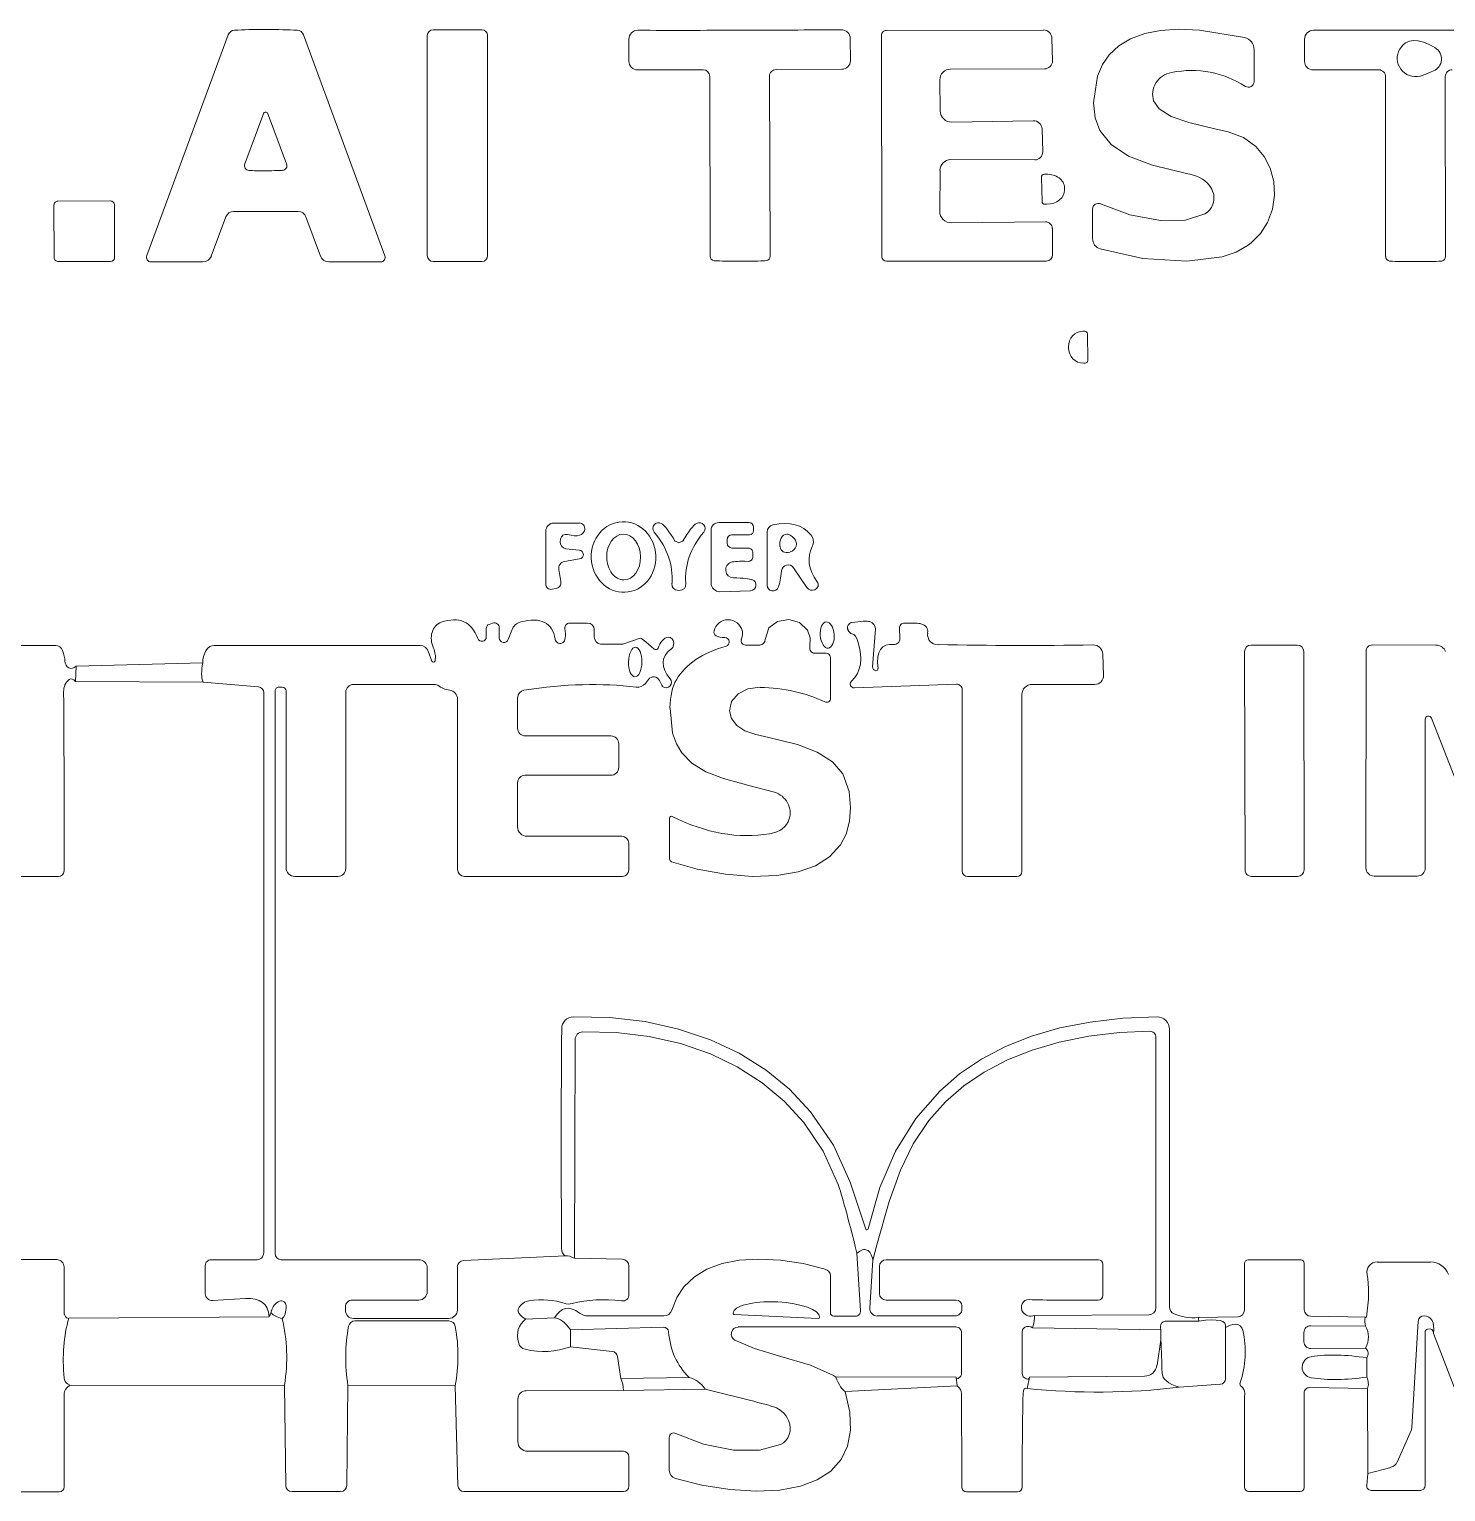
# Model space of a CAD drawing. Extents: x 0 to 650, y 0 to 488.
# Drawn here: x 269.5 to 410, y 85 to 230 of the extents above; entities that cross this region are included whole.
import ezdxf

# ---------------------------------------------------------------- set-up
doc = ezdxf.new("R2010")
doc.units = 0
doc.linetypes.add('Solid', pattern=[0])
doc.layers.add('Layer 1', color=7, linetype='Solid', lineweight=0)

msp = doc.modelspace()

# ---------------------------------------------------------------- linework, layer by layer
at = {"layer": 'Layer 1', "color": 9, "linetype": 'Solid', "lineweight": 0}
for p, q in [((289.27, 229.47), (281.19, 207.58)), ((304.81, 207.57), (296.75, 229.46)), ((309.01, 229.4), (309.01, 207.58)), ((314.41, 229.98), (309.59, 229.98)), ((314.99, 207.58), (314.99, 229.4)), ((354.06, 229.43), (354.09, 207.47)), ((370.11, 229.95), (354.54, 229.91)), ((380.15, 229.61), (378.74, 229.09)), ((381.7, 229.91), (380.15, 229.61)), ((383.52, 230.03), (381.7, 229.91)), ((385.58, 229.95), (383.52, 230.03)), ((390.04, 229.2), (385.58, 229.95)), ((329, 229.03), (329.01, 226.85)), ((350.96, 226.91), (350.95, 229.09)), ((371.01, 226.9), (370.95, 229.12)), ((377.59, 228.4), (376.61, 227.49)), ((378.74, 229.09), (377.59, 228.4)), ((390.99, 224.83), (390.99, 228)), ((396, 229.04), (396, 226.85)), ((375.96, 226.53), (375.48, 225.39)), ((376.61, 227.49), (375.96, 226.53)), ((329.86, 226), (336.35, 226.01)), ((337.03, 225.33), (337.07, 207.52)), ((343, 207.53), (342.94, 225.35)), ((343.62, 226.03), (350.11, 226.06)), ((359.88, 221.92), (359.85, 225)), ((360.89, 226.07), (370.21, 226.09)), ((375.48, 225.39), (375.08, 222.73)), ((396.85, 226), (403.35, 226)), ((404.03, 225.32), (404.04, 207.48)), ((409.99, 207.48), (409.95, 225.33)), ((375.08, 222.73), (375.24, 221.23)), ((381.58, 222.13), (381.03, 222.92)), ((382.78, 221.39), (381.58, 222.13)), ((292.81, 221.75), (290.92, 216.69)), ((295.06, 216.69), (293.15, 221.75)), ((369.1, 220.95), (361.01, 220.82)), ((375.24, 221.23), (375.71, 219.98)), ((384.53, 220.78), (382.78, 221.39)), ((387.12, 220.16), (384.53, 220.78)), ((370.04, 217.88), (369.97, 220.14)), ((375.71, 219.98), (376.82, 218.59)), ((388.41, 219.86), (387.12, 220.16)), ((389.95, 219.28), (388.41, 219.86)), ((391.17, 218.39), (389.95, 219.28)), ((376.82, 218.59), (378.53, 217.45)), ((392, 217.4), (391.17, 218.39)), ((360.92, 217.1), (369.25, 217.08)), ((378.53, 217.45), (380.92, 216.55)), ((380.92, 216.55), (384.41, 215.7)), ((392.58, 216.26), (392, 217.4)), ((392.94, 214.94), (392.58, 216.26)), ((359.82, 211.99), (359.86, 216.03)), ((384.41, 215.7), (384.64, 215.65)), ((393.01, 213.56), (392.94, 214.94)), ((392.81, 212.19), (393.01, 213.56)), ((271.99, 212.58), (272.01, 207.38)), ((277.58, 213.01), (272.38, 212.99)), ((278.01, 207.42), (277.99, 212.62)), ((374.98, 212.2), (374.98, 209.27)), ((378.67, 211.63), (375.78, 212.7)), ((392.33, 210.88), (392.81, 212.19)), ((287.59, 207.54), (289.03, 211.42)), ((296.98, 211.42), (298.41, 207.53)), ((370.31, 210.92), (360.99, 210.83)), ((381.71, 211.05), (378.67, 211.63)), ((384.18, 211.09), (381.71, 211.05)), ((386.11, 211.72), (384.18, 211.09)), ((391.64, 209.78), (392.33, 210.88)), ((371.02, 207.67), (370.99, 210.27)), ((390.71, 208.84), (391.64, 209.78)), ((375.73, 208.24), (379.97, 207.3)), ((384.33, 207.02), (387.82, 207.46)), ((387.82, 207.46), (389.21, 207.93)), ((389.21, 207.93), (390.4, 208.6)), ((390.4, 208.6), (390.71, 208.84)), ((272.42, 206.99), (277.62, 207.01)), ((281.62, 206.96), (286.76, 206.95)), ((299.24, 206.95), (304.38, 206.95)), ((309.59, 207), (314.41, 207)), ((354.54, 207.02), (370.39, 207.04)), ((379.97, 207.3), (384.33, 207.02)), ((320.76, 180.26), (320.76, 175.02)), ((324.07, 181.06), (321.56, 181.06)), ((337.15, 180.36), (337.15, 175.1)), ((340.9, 181.11), (337.91, 181.11)), ((339.22, 179.9), (340.97, 179.9)), ((341.37, 180.3), (341.37, 180.65)), ((342.7, 180.15), (342.7, 174.92)), ((322.2, 179.2), (322.23, 179.46)), ((324.08, 178.38), (322.76, 178.51)), ((333.96, 179.1), (333.61, 179.25)), ((334.32, 179.25), (333.96, 179.1)), ((338.74, 179.07), (338.74, 179.42)), ((340.82, 178.58), (339.22, 178.58)), ((322.62, 177.25), (324.11, 177.5)), ((341.3, 177.73), (341.3, 178.1)), ((322.25, 175.25), (322.05, 176.45)), ((345.33, 176.62), (346.64, 174.66)), ((321.38, 174.49), (321.75, 174.56)), ((338.03, 174.25), (341.07, 174.35)), ((347.43, 174.45), (347.48, 174.48)), ((343.75, 171.31), (342.89, 170.65)), ((344.85, 171.48), (343.75, 171.31)), ((345.92, 171.19), (344.85, 171.48)), ((346.72, 170.43), (345.92, 171.19)), ((314.86, 170.61), (314.86, 169.76)), ((315.49, 171.14), (315.14, 171.01)), ((316.15, 169.67), (316.15, 170.67)), ((317.39, 170.44), (317.04, 169.51)), ((324.91, 171.14), (323.12, 171.14)), ((325.56, 169.77), (325.56, 170.5)), ((342.89, 170.65), (342.53, 169.51)), ((346.98, 169.69), (346.72, 170.43)), ((353.17, 166.79), (353.44, 170.52)), ((355.84, 170.64), (355.88, 169.6)), ((272.16, 168.92), (268.08, 168.92)), ((308.3, 168.91), (287.88, 168.91)), ((309.46, 167.37), (309.09, 168.36)), ((328.39, 169.04), (326.2, 169.05)), ((330.12, 169.65), (328.39, 169.04)), ((341.97, 168.96), (340.57, 168.96)), ((346.94, 168.77), (346.98, 169.69)), ((390.06, 168.3), (390.1, 146.66)), ((395.27, 168.96), (390.71, 168.96)), ((395.96, 146.68), (395.92, 168.32)), ((402.1, 168.37), (402.09, 146.86)), ((409.03, 168.96), (402.71, 168.97)), ((348.47, 168.16), (347.43, 168.16)), ((349, 163.68), (349, 167.64)), ((376.06, 165.96), (375.99, 168.05)), ((330.64, 165.16), (330.94, 165.54)), ((292.28, 164.81), (286.77, 165.29)), ((292.79, 108.67), (292.79, 164.25)), ((293.92, 108.61), (293.92, 164.42)), ((294.29, 164.79), (294.63, 164.79)), ((295, 164.42), (295, 146.89)), ((300.93, 146.81), (300.93, 164.3)), ((301.68, 165.05), (309.81, 165.05)), ((339.19, 163.35), (339.84, 164.13)), ((339.84, 164.13), (340.78, 164.61)), ((340.78, 164.61), (342.01, 164.77)), ((351.36, 164.71), (361.49, 165.07)), ((362.05, 164.53), (362.05, 146.54)), ((367.97, 146.49), (367.97, 164.04)), ((368.98, 165.06), (375.2, 165.06)), ((312.01, 163.59), (312.01, 146.72)), ((317.97, 160.7), (317.97, 163.75)), ((333.08, 162.71), (333.33, 160.23)), ((338.99, 162.43), (339.19, 163.35)), ((339.18, 161.68), (338.99, 162.43)), ((339.71, 160.99), (339.18, 161.68)), ((407.96, 146.83), (407.97, 161.6)), ((408.6, 161.72), (412.81, 150.9)), ((327.2, 159.95), (318.72, 159.95)), ((333.33, 160.23), (333.71, 159.16)), ((340.49, 160.46), (339.71, 160.99)), ((341.59, 160.08), (340.49, 160.46)), ((342.87, 159.79), (341.59, 160.08)), ((345.72, 159.09), (342.87, 159.79)), ((328, 156.84), (328, 159.16)), ((333.71, 159.16), (334.24, 158.27)), ((334.24, 158.27), (335.23, 157.24)), ((347.68, 158.35), (345.72, 159.09)), ((349.2, 157.37), (347.68, 158.35)), ((335.23, 157.24), (336.64, 156.38)), ((350.21, 156.19), (349.2, 157.37)), ((317.96, 150.94), (317.96, 155.31)), ((318.69, 156.04), (327.2, 156.04)), ((336.64, 156.38), (338.37, 155.71)), ((338.37, 155.71), (340.89, 155.04)), ((350.84, 154.42), (350.21, 156.19)), ((340.89, 155.04), (343.44, 154.36)), ((350.98, 152.86), (350.84, 154.42)), ((350.89, 151.48), (350.98, 152.86)), ((333.04, 151.81), (333.04, 147.75)), ((350.55, 150.21), (350.89, 151.48)), ((328.31, 149.99), (318.91, 149.99)), ((349.99, 149.13), (350.55, 150.21)), ((328.99, 146.63), (328.99, 149.3)), ((347.51, 147.07), (348.9, 147.95)), ((348.9, 147.95), (349.99, 149.13)), ((333.23, 147.47), (335.77, 146.73)), ((335.77, 146.73), (338.59, 146.23)), ((345.8, 146.46), (347.51, 147.07)), ((272.43, 146.01), (267.56, 146.01)), ((295.89, 146.01), (300.13, 146.01)), ((312.71, 146.02), (328.38, 146.02)), ((338.59, 146.23), (341.24, 146.02)), ((341.24, 146.02), (343.68, 146.1)), ((343.68, 146.1), (345.8, 146.46)), ((362.58, 146.01), (367.48, 146.01)), ((390.75, 146.02), (395.31, 146.02)), ((402.9, 146.05), (407.18, 146.04)), ((272.26, 108.02), (267.75, 108.02)), ((287, 104.62), (287, 107.43)), ((287.58, 108), (292.13, 108)), ((308.18, 108), (294.53, 108)), ((322.7, 108.37), (312.6, 107.92)), ((323.6, 108.14), (328.34, 108.04)), ((329.01, 107.36), (329.01, 104.55)), ((338.26, 107.62), (336.74, 107.06)), ((339.92, 107.95), (338.26, 107.62)), ((341.87, 108.07), (339.92, 107.95)), ((344.05, 107.95), (341.87, 108.07)), ((346.29, 107.61), (344.05, 107.95)), ((348.47, 107.08), (346.29, 107.61)), ((351.62, 108.65), (351.98, 102.96)), ((352.88, 103.23), (353.18, 107.96)), ((353.84, 107.33), (353.84, 104.66)), ((375.57, 108), (354.51, 108)), ((376, 104.46), (376, 107.57)), ((390.04, 107.62), (390.04, 103.01)), ((395.65, 107.98), (390.4, 107.98)), ((395.97, 103.06), (395.97, 107.66)), ((273, 102.67), (273, 107.28)), ((309, 104.84), (309, 107.18)), ((311.99, 107.28), (311.99, 103.01)), ((335.5, 106.32), (334.46, 105.32)), ((336.74, 107.06), (335.5, 106.32)), ((348.98, 102.72), (348.98, 106.4)), ((334.46, 105.32), (333.76, 104.27)), ((290.98, 104.17), (287.7, 103.96)), ((300.89, 102.98), (300.89, 103.34)), ((301.55, 104), (308.16, 104)), ((333.76, 104.27), (333.25, 103)), ((343.76, 103.81), (343.6, 103.81)), ((354.51, 103.99), (361.47, 103.99)), ((362.02, 103.45), (362.02, 103.1)), ((311.16, 102.18), (301.68, 102.18)), ((332.47, 102.42), (324.92, 102.42)), ((339.35, 102.71), (339.35, 102.68)), ((339.45, 102.57), (347.78, 102.17)), ((347.9, 102.28), (347.9, 102.31)), ((351.45, 102.4), (349.31, 102.4)), ((361.34, 102.42), (353.64, 102.42)), ((389.38, 102.34), (385.47, 102.26)), ((402.13, 102.29), (396.63, 102.39)), ((332.41, 101.31), (323.21, 101.04)), ((361.42, 101.33), (339.85, 101.33)), ((361.99, 96.71), (361.99, 100.76)), ((368, 100.86), (368, 96.7)), ((395.94, 100.79), (395.94, 99.86)), ((402.03, 101.42), (396.62, 101.46)), ((407.95, 85.58), (407.95, 100.81)), ((323.21, 99.36), (327.33, 98.91)), ((339.52, 100.02), (341.46, 99.18)), ((341.46, 99.18), (344.06, 98.41)), ((396.61, 99.2), (402.05, 99.23)), ((327.87, 98.39), (328.21, 96.23)), ((344.06, 98.41), (347, 97.54)), ((347, 97.54), (349.3, 96.51)), ((349.3, 96.51), (349.49, 96.4)), ((294.85, 95.54), (294.97, 85.61)), ((301.03, 85.6), (301.14, 95.54)), ((311.77, 95.51), (312.05, 85.59)), ((318.82, 95.01), (328.47, 95.04)), ((350.9, 92.88), (350.46, 94.94)), ((395.96, 85.4), (395.96, 94.79)), ((396.51, 95.32), (402.25, 95.22)), ((317.99, 89.97), (317.99, 94.18)), ((350.97, 91.11), (350.9, 92.88)), ((333.01, 90.38), (333.01, 87.12)), ((336.41, 89.7), (333.65, 90.78)), ((350.68, 89.51), (350.97, 91.11)), ((328.46, 89), (318.96, 89)), ((339.39, 89.1), (336.41, 89.7)), ((341.95, 89.1), (339.39, 89.1)), ((344.04, 89.68), (341.95, 89.1)), ((350.06, 88.2), (350.68, 89.51)), ((328.99, 85.52), (328.99, 88.47)), ((347.67, 86.17), (349.02, 87.03)), ((349.02, 87.03), (350.06, 88.2)), ((333.61, 86.3), (336.22, 85.63)), ((336.22, 85.63), (339.01, 85.2)), ((346.02, 85.55), (347.67, 86.17)), ((402.27, 86.81), (402.16, 85.62)), ((267.44, 84.99), (272.52, 84.99)), ((295.59, 85), (300.42, 85)), ((312.64, 85.01), (328.48, 85.01)), ((339.01, 85.2), (341.61, 85.04)), ((341.61, 85.04), (343.96, 85.16)), ((343.96, 85.16), (346.02, 85.55)), ((362.48, 84.99), (367.54, 84.99)), ((390.48, 85.01), (395.57, 85.01)), ((402.6, 85.13), (407.51, 85.13))]:
    msp.add_line(p, q, dxfattribs=at)
at = {"layer": 'Layer 1', "color": 252, "linetype": 'Solid', "lineweight": 0}
for p, q in [((369.91, 215.34), (369.97, 212.96)), ((370.38, 215.65), (370.2, 215.65)), ((372.2, 214.08), (372.2, 214.34)), ((370.28, 212.67), (370.46, 212.67)), ((374.21, 200.09), (374.03, 200.09)), ((374.51, 197.17), (374.47, 199.83)), ((372.59, 198.53), (372.59, 198.43)), ((374.07, 196.91), (374.25, 196.91)), ((274.2, 166.87), (274.14, 165.34)), ((408.48, 107.77), (403.21, 107.77)), ((408.79, 100.68), (412.93, 89.97)), ((402.17, 96.37), (402.18, 98.26)), ((361.54, 95.48), (361.45, 96.34)), ((368.73, 96.34), (368.51, 95.23)), ((402.25, 95.22), (402.27, 86.81))]:
    msp.add_line(p, q, dxfattribs=at)
at = {"layer": 'Layer 1', "color": 254, "linetype": 'Solid', "lineweight": 0}
for p, q in [((286.75, 167.2), (274.2, 166.87)), ((286.77, 165.29), (274.14, 165.34)), ((327.08, 132.02), (323.5, 132.1)), ((330.6, 131.61), (327.08, 132.02)), ((381.37, 132.08), (377.99, 131.94)), ((327.74, 130.53), (324.41, 130.59)), ((333.92, 130.88), (330.6, 131.61)), ((337.1, 129.81), (333.92, 130.88)), ((371.75, 130.99), (368.92, 130.16)), ((374.75, 131.57), (371.75, 130.99)), ((377.99, 131.94), (374.75, 131.57)), ((380.66, 130.66), (377.65, 130.54)), ((382.6, 103.34), (382.6, 130.86)), ((323.67, 129.83), (323.6, 108.14)), ((331.02, 130.15), (327.74, 130.53)), ((334.11, 129.45), (331.02, 130.15)), ((337.08, 128.43), (334.11, 129.45)), ((339.95, 128.47), (337.1, 129.81)), ((366.35, 129.14), (363.95, 127.88)), ((368.92, 130.16), (366.35, 129.14)), ((371.66, 129.57), (368.98, 128.78)), ((374.61, 130.17), (371.66, 129.57)), ((377.65, 130.54), (374.61, 130.17)), ((381.26, 103.25), (381.26, 130.06)), ((339.75, 127.14), (337.08, 128.43)), ((342.6, 126.81), (339.95, 128.47)), ((363.95, 127.88), (361.8, 126.42)), ((366.53, 127.81), (364.22, 126.6)), ((368.98, 128.78), (366.53, 127.81)), ((342.22, 125.55), (339.75, 127.14)), ((344.93, 124.9), (342.6, 126.81)), ((361.8, 126.42), (359.84, 124.73)), ((364.22, 126.6), (362.21, 125.24)), ((344.4, 123.73), (342.22, 125.55)), ((347.02, 122.68), (344.93, 124.9)), ((362.21, 125.24), (360.39, 123.66)), ((346.34, 121.6), (344.4, 123.73)), ((359.84, 124.73), (357.44, 122)), ((360.39, 123.66), (358.75, 121.81)), ((349.28, 119.36), (347.02, 122.68)), ((357.44, 122), (355.43, 118.78)), ((348.25, 118.75), (346.34, 121.6)), ((358.75, 121.81), (357.2, 119.49)), ((350.95, 115.7), (349.28, 119.36)), ((357.2, 119.49), (355.92, 116.88)), ((349.75, 115.47), (348.25, 118.75)), ((355.43, 118.78), (353.87, 115.17)), ((355.92, 116.88), (354.8, 113.79)), ((352.48, 111.04), (350.95, 115.7)), ((353.87, 115.17), (352.72, 111.05)), ((354.8, 113.79), (353.59, 109.47)), ((353.59, 109.47), (353.18, 107.96)), ((369.22, 102.47), (380.55, 102.53)), ((381.75, 101.06), (369.04, 101.24)), ((381.75, 100.06), (381.37, 97.54)), ((334.98, 96.32), (328.21, 96.23)), ((361.45, 96.34), (349.49, 96.4)), ((380.12, 96.44), (368.73, 96.34)), ((328.47, 95.04), (336.58, 95.15)), ((350.46, 94.94), (361.54, 95.48))]:
    msp.add_line(p, q, dxfattribs=at)
at = {"layer": 'Layer 1', "color": 8, "linetype": 'Solid', "lineweight": 0}
for p, q in [((293.34, 102.33), (273.47, 102.19)), ((321.64, 102.23), (318.76, 102.12)), ((323.21, 101.04), (323.21, 99.36)), ((381.75, 100.06), (381.75, 101.06)), ((388.15, 96.18), (388.16, 101.28)), ((273.55, 95.55), (294.85, 95.54)), ((301.14, 95.54), (311.77, 95.51)), ((383.57, 95.35), (387.66, 95.65))]:
    msp.add_line(p, q, dxfattribs=at)
at = {"layer": 'Layer 1', "color": 47, "linetype": 'Solid', "lineweight": 0}
for p, q in [((311.13, 101.93), (301.84, 101.93)), ((273.33, 95.69), (273.55, 95.55))]:
    msp.add_line(p, q, dxfattribs=at)
at = {"layer": 'Layer 1', "color": 250, "linetype": 'Solid', "lineweight": 0}
for p, q in [((385.52, 101.91), (382.19, 101.9)), ((407.27, 101.91), (406.64, 91.36)), ((406.56, 91.06), (405.18, 87.94)), ((404.55, 87.41), (402.27, 86.81))]:
    msp.add_line(p, q, dxfattribs=at)
at = {"layer": 'Layer 1', "color": 9, "linetype": 'Solid', "lineweight": 0}
for centre, radius, start, end in [((309.59, 229.4), 0.58, 90, 180), ((314.41, 229.4), 0.58, 0, 90), ((272.39, 212.59), 0.4, 90.3, 180.3), ((277.59, 212.61), 0.4, 0.3, 90.3), ((277.61, 207.41), 0.4, 270.3, 360.3), ((309.59, 207.58), 0.58, 180, 270), ((314.41, 207.58), 0.58, 270, 360), ((272.41, 207.39), 0.4, 180.3, 270.3), ((390.71, 168.31), 0.65, 90.1, 180.1), ((395.27, 168.31), 0.65, 0.1, 90.1), ((390.75, 146.67), 0.65, 180.1, 270.1), ((395.31, 146.67), 0.65, 270.1, 360.1)]:
    msp.add_arc(centre, radius, start, end, dxfattribs=at)
for centre, major_axis, ratio, start_param, end_param in [((289.96, 229.2), (0.113, 0.73), 0.996649, 0.215474, 1.355323), ((343.8, 222.77), (56.86, -6.49), 0.056319, 2.68193, 2.82347), ((242.21, 222.81), (56.86, 6.44), 0.056317, 0.318117, 0.459657), ((296.06, 229.2), (0.113, -0.73), 0.996649, 1.78627, 2.926119), ((329.9, 229.04), (0.899, 0), 0.998379, 1.568469, 3.14392), ((384.95, 236.1), (87.09, 3.62), 0.057542, 4.025817, 4.167357), ((294.97, 235.86), (87.11, -3.15), 0.057538, 5.257463, 5.399002), ((350.05, 229.09), (0.899, 0.005), 0.998379, 6.280858, 7.856309), ((354.54, 229.44), (0.483, 0.006), 0.9798, 1.560383, 3.152006), ((370.11, 229.11), (0.006, -0.846), 0.999927, 1.57682, 3.135569), ((389.75, 228.01), (1.24, -0.15), 0.992163, 0.118764, 1.452033), ((396.9, 229.04), (0.9, -0.002), 0.998379, 1.568469, 3.14392), ((452.04, 236.04), (87.24, 3.49), 0.057542, 4.025817, 4.167357), ((361.91, 235.93), (87.25, -3.28), 0.057538, 5.257463, 5.399002), ((329.86, 226.85), (0.325, 0.787), 1, 1.964051, 3.534847), ((350.11, 226.91), (0.056, 0.849), 1, 3.210578, 4.781374), ((370.21, 226.89), (0.006, -0.796), 0.999922, 6.276936, 7.860231), ((396.85, 226.85), (0.42, 0.742), 1, 2.086691, 3.657487), ((336.35, 225.33), (0.591, -0.339), 1, 0.522242, 2.093038), ((343.62, 225.35), (0.522, 0.437), 1, 0.877778, 2.448575), ((360.89, 225.02), (0.01, -1.05), 0.999822, 3.13216, 4.721822), ((383.19, 223.6), (2.19, 0.55), 0.965734, 1.508922, 3.203467), ((322.42, -62.91), (64.53, 288.62), 0.178712, 6.218586, 6.360125), ((390.44, 224.83), (0.527, -0.153), 0.996159, 4.430957, 6.564618), ((403.35, 225.32), (0.482, -0.482), 1, 0.785873, 2.35667), ((410.64, 225.33), (0.482, -0.482), 1, 2.358154, 3.928951), ((360.99, 221.93), (1.11, 0.02), 0.999878, 3.137089, 4.716893), ((292.96, 221.74), (0.159, 0.002), 0.377288, 1.76287, 2.949519), ((291.73, 221.51), (1.27, 0.29), 0.039499, 0.175194, 0.316734), ((293.29, 221.51), (0.477, -0.224), 0.377123, 2.324091, 2.46563), ((293, 221.74), (0.159, -0.002), 0.377288, 0.192074, 1.378723), ((369.11, 220.11), (0.857, 0.022), 0.988538, 0.01226, 1.558536), ((369.25, 217.86), (0.011, -0.786), 0.999688, 6.270688, 7.866479), ((291.38, 216.51), (0.116, 0.481), 0.994413, 1.453213, 3.259176), ((294.6, 216.52), (0.118, -0.481), 0.994413, 6.165602, 7.971564), ((360.92, 216.02), (0, 1.08), 0.990522, 0.004717, 1.56608), ((399.76, 219.8), (108.52, 3.75), 0.005993, 3.179588, 3.321127), ((186.3, 219.47), (108.43, -3.41), 0.005999, 6.103618, 6.245158), ((308.87, 147.29), (77.61, 67.34), 0.162463, 6.260422, 6.401962), ((385.18, 213.34), (0.97, -1.6), 0.975221, 6.257575, 7.879592), ((289.8, 211.15), (0.803, -0.138), 0.989089, 1.7372, 2.975189), ((526.4, 211.72), (236.67, -0.24), 0.000098, 2.974955, 3.116495), ((59.62, 211.92), (236.66, 0.04), 0.000098, 0.0251, 0.166639), ((296.21, 211.15), (0.803, 0.137), 0.989089, 0.166404, 1.404392), ((360.98, 211.99), (1.16, 0.01), 0.999963, 3.137282, 4.716699), ((375.54, 212.2), (0.542, 0.127), 1, 0.885685, 2.910079), ((370.32, 210.26), (0.039, 0.664), 1, 4.787653, 6.35845), ((376.06, 209.26), (1.07, -0.17), 0.99005, 3.296437, 4.557545), ((281.62, 207.42), (0.082, 0.454), 0.997925, 1.393181, 3.319208), ((286.77, 207.86), (0.166, 0.887), 0.982213, 3.322838, 4.531144), ((299.24, 207.85), (0.165, -0.887), 0.982213, 4.893634, 6.10194), ((304.38, 207.41), (0.081, -0.454), 0.997925, 6.10557, 8.031597), ((337.51, 207.52), (0.029, 0.445), 0.997941, 1.63699, 3.075399), ((342.56, 207.53), (0.031, -0.445), 0.997941, 0.066194, 1.504603), ((354.54, 207.47), (0.037, -0.442), 1, 4.629043, 6.199839), ((370.39, 207.67), (0.239, -0.577), 1, 5.892383, 7.463179), ((404.49, 207.48), (0.029, 0.446), 0.997941, 1.63699, 3.075399), ((409.54, 207.48), (0.03, -0.446), 0.997941, 0.066194, 1.504603), ((520.29, 212.69), (182.91, 5.59), 0.004795, 3.170689, 3.312228), ((159.83, 211.71), (182.86, -4.6), 0.004797, 6.112538, 6.254078), ((587.57, 212.38), (183.22, 5.32), 0.004795, 3.170689, 3.312228), ((226.52, 211.94), (183.16, -4.88), 0.004797, 6.112538, 6.254078), ((321.56, 180.26), (0.035, -0.799), 1, 3.098287, 4.669084), ((322.76, 179.41), (0.521, -0.097), 0.999366, 1.482376, 3.230013), ((194.66, 303.74), (129.77, -123.71), 0.058846, 6.175501, 6.322506), ((324.07, 180.51), (0.555, -0.043), 0.99652, 6.205687, 7.93148), ((328.47, 177.69), (-0.14, 3.5), 0.914286, 0, 1.570796), ((328.48, 177.69), (-0.03, 2.27), 0.740088, 0, 1.570796), ((328.47, 177.69), (-0.14, 3.5), 0.914286, 4.712389, 6.283185), ((328.48, 177.69), (-0.03, 2.27), 0.740088, 4.712389, 6.283185), ((331.94, 180.53), (0.564, 0.054), 0.999371, 0.965343, 3.747046), ((117.55, 139.03), (215.65, 37.66), 0.171296, 6.240793, 6.382333), ((377.85, 55.29), (45.88, -125.77), 0.037138, 2.957304, 3.098843), ((289.98, 55.32), (45.97, 125.74), 0.037138, 0.04275, 0.184289), ((550.34, 138.87), (215.62, -37.82), 0.171296, 3.042445, 3.183985), ((335.99, 180.53), (0.564, -0.054), 0.999371, 5.677732, 8.459435), ((337.91, 180.36), (0.76, 0), 0.986842, 1.570796, 3.141593), ((339.22, 179.42), (0.339, 0.339), 1, 0.785398, 2.356194), ((340.9, 180.65), (0.47, 0), 0.978723, 0, 1.570796), ((340.97, 180.3), (0.057, -0.396), 1, 6.140996, 7.711792), ((343.44, 180.15), (0.074, -0.743), 0.986752, 3.24191, 4.612071), ((219.8, -24.59), (126.49, 205.14), 0.109361, 6.245349, 6.386888), ((344.77, 178.88), (0.15, -1.08), 0.733324, 3.102894, 4.751088), ((359.95, 131.98), (15.37, -47.97), 0.079075, 2.980606, 3.122145), ((346.23, 179.21), (0.671, 0.827), 0.998206, 4.917698, 6.077876), ((322.83, 179.14), (0.631, -0.066), 0.998329, 3.149569, 4.704412), ((339.22, 179.07), (0, -0.49), 0.979592, 4.712389, 6.283185), ((340.82, 178.1), (0.477, -0.049), 1, 0.102339, 1.673136), ((413.1, 269.93), (68.86, 91.68), 0.066946, 3.078132, 3.225728), ((344.8, 178.97), (0.709, 0.393), 0.987846, 4.462385, 6.533189), ((561.35, 146.13), (214.46, -31.72), 0.110231, 3.10394, 3.24548), ((322.73, 176.56), (0.111, -0.691), 0.985869, 3.142735, 4.711246), ((324.04, 177.94), (0.325, -0.304), 0.996361, 5.630952, 8.506215), ((328.47, 177.69), (-0.14, 3.5), 0.914286, 1.570796, 3.141593), ((328.48, 177.69), (-0.03, 2.27), 0.740088, 1.570796, 3.141593), ((328.48, 177.69), (-0.03, 2.27), 0.740088, 3.141593, 4.712389), ((328.47, 177.69), (-0.14, 3.5), 0.914286, 3.141593, 4.712389), ((339.39, 176.42), (0.633, -0.476), 0.997997, 2.537988, 5.315994), ((431.52, 160.3), (92.53, -16.75), 0.029384, 2.94741, 3.088949), ((340.84, 177.73), (0.01, 0.47), 0.980425, 3.120775, 4.733206), ((344.79, 176.26), (0.335, 0.558), 0.991715, 5.845745, 8.291422), ((229.84, 168.57), (111.49, 6.78), 0.019244, 0.045662, 0.187201), ((336.03, 227.26), (7.35, -53.09), 0.072295, 0.13397, 0.27551), ((321.29, 175.02), (0.043, -0.535), 0.996805, 4.632433, 6.363141), ((321.66, 175.15), (0.094, -0.591), 0.997429, 6.275056, 7.862111), ((406.08, 240.39), (72.67, 65.82), 0.068304, 3.070307, 3.216804), ((261.89, 240.44), (72.62, -65.87), 0.068304, 6.207974, 6.354471), ((338.01, 175.1), (0.86, 0.01), 0.988378, 3.130232, 4.72375), ((341.05, 174.91), (0.44, 0.341), 0.996973, 4.082838, 6.912737), ((343.28, 174.92), (0.48, 0.334), 0.994911, 2.536312, 5.317669), ((347.15, 175.01), (0.32, -0.541), 0.981916, 4.782169, 6.213406), ((347.26, 174.94), (0.442, 0.257), 0.995055, 4.633449, 6.362125), ((311.09, 169.36), (0.76, -1.83), 0.821464, 3.097051, 4.756931), ((143.06, -173.86), (169.64, 345.1), 0.07288, 6.215047, 6.356587), ((315.66, 170.67), (0.085, -0.49), 0.988437, 1.396422, 3.315967), ((318.59, 170), (0.06, 1.29), 0.985383, 0.30038, 1.270416), ((81.95, -130.14), (238.98, 301.16), 0.066523, 6.223296, 6.370548), ((338.86, 170.03), (1.04, -1.02), 0.971275, 1.019645, 3.692744), ((348.67, 169.95), (-0.1, 1.3), 0.530769, 0, 1.570796), ((348.67, 169.95), (-0.1, 1.3), 0.530769, 4.712389, 6.283185), ((351.18, 170.69), (0.147, -0.481), 1, 3.024564, 4.879155), ((260.45, 135.41), (92.64, 35.73), 0.039781, 0.051704, 0.193244), ((352.71, 170.57), (0.115, 0.726), 0.995773, 4.80413, 6.191445), ((314.43, 169.76), (0.247, 0.36), 0.992426, 2.537064, 5.316918), ((315.28, 170.61), (0.072, -0.42), 0.990522, 3.313097, 4.540884), ((274.8, 258.46), (47.63, -89.28), 0.056998, 0.009098, 0.150637), ((323.12, 170.66), (0.031, -0.477), 0.991633, 3.07714, 4.776842), ((324.91, 170.5), (0.65, 0), 0.984615, 0, 1.570796), ((326.28, 169.77), (0.039, 0.724), 0.990431, 1.625265, 3.087124), ((332.86, 169.08), (0.206, 0.629), 0.895947, 4.063689, 6.931886), ((454.75, 222.41), (117.28, 52.33), 0.053857, 3.10193, 3.254264), ((338.52, 169.27), (0.344, -0.266), 0.994568, 5.649325, 8.487842), ((316.32, 133.11), (23.84, 37.39), 0.061631, 6.086529, 6.228068), ((348.67, 169.95), (-0.1, 1.3), 0.530769, 1.570796, 3.141593), ((348.67, 169.95), (-0.1, 1.3), 0.530769, 3.141593, 4.712389), ((353.91, 199.12), (2.75, 29.06), 0.103333, 2.985545, 3.127085), ((334.5, 109.99), (16.65, 60.07), 0.087705, 6.147167, 6.288707), ((356.33, 170.66), (0.49, 0.015), 0.980616, 1.5604, 3.151989), ((251.67, 164.14), (106.37, 6.89), 0.011733, 0.03771, 0.179249), ((271.73, 118.87), (86.81, 51.82), 0.079268, 6.219672, 6.361211), ((396.57, 180.67), (37.91, 10.96), 0.15926, 3.073286, 3.214826), ((272.16, 168.21), (0.708, 0.112), 0.99082, 0.157802, 1.412995), ((253.06, 192.78), (19.86, -25.94), 0.09912, 0.142889, 0.284428), ((325.74, 171.82), (38.98, 4.83), 0.221516, 2.976245, 3.117784), ((287.89, 168.05), (0.859, -0.225), 0.971463, 1.834019, 2.87837), ((308.3, 168.07), (0.83, 0.145), 0.991409, 0.17438, 1.396417), ((269.9, 162.06), (39.89, 6.03), 0.222538, 6.207127, 6.348667), ((316.61, 169.67), (0.263, -0.377), 0.998973, 4.103871, 6.891704), ((322.18, 169.6), (0.19, -0.447), 0.99912, 4.472186, 6.523388), ((329.63, 167.28), (0.03, 1.47), 0.44898, 0, 1.570796), ((329.63, 167.28), (0.03, 1.47), 0.44898, 4.712389, 6.283185), ((455.19, 52.69), (125.07, -116.96), 0.006346, 2.998092, 3.139631), ((331.67, 168.75), (0.217, -0.125), 0.980252, 4.54995, 6.445625), ((346.22, 104.5), (13.41, -65.23), 0.103571, 3.161397, 3.302937), ((620.17, 114.46), (287.76, -52.97), 0.068642, 3.080136, 3.224466), ((548.11, 34.85), (214.38, -130.7), 0.152719, 3.001039, 3.142578), ((340.57, 169.38), (0.428, -0.054), 0.978175, 3.012497, 4.841485), ((341.97, 169.52), (0.005, 0.56), 0.999835, 3.150683, 4.703299), ((347.43, 168.66), (0.053, 0.502), 0.993937, 1.465811, 3.246578), ((128.51, 281.77), (223.15, -115.61), 0.106529, 6.247301, 6.388841), ((532.7, -60.72), (178.51, -229.51), 0.059808, 3.084484, 3.239861), ((355.32, 169.58), (0.559, -0.022), 0.994503, 4.642299, 6.353275), ((388.14, 197.01), (29.23, 27.74), 0.133901, 3.135192, 3.276731), ((379.29, 193.86), (109.13, 2.66), 0.22722, 4.526169, 4.667708), ((375.03, 168.02), (0.96, 0.02), 0.989818, 0.010804, 1.559992), ((402.71, 168.37), (0.61, 0), 0.983607, 1.570796, 3.141593), ((409.03, 167.91), (0.21, -1.03), 0.994084, 1.767642, 2.944747), ((305.11, 198.88), (31.81, 32.06), 0.117277, 3.037143, 3.178682), ((277.81, 219.52), (4.15, 52.88), 0.096621, 3.101133, 3.242673), ((309.62, 167.43), (0.107, 0.128), 0.99182, 2.623357, 5.230625), ((329.63, 167.28), (0.03, 1.47), 0.44898, 1.570796, 3.141593), ((329.63, 167.28), (0.03, 1.47), 0.44898, 3.141593, 4.712389), ((348.47, 167.64), (0.53, 0), 0.981132, 6.283185, 7.853982), ((330.94, 131.11), (57.8, -34.02), 0.138992, 3.084128, 3.225667), ((290.74, 109.72), (17.14, -55.87), 0.065847, 3.025309, 3.166848), ((331.46, 165.15), (0.131, -0.638), 1, 1.836093, 3.860487), ((305.34, 221.85), (27.03, -57.02), 0.004145, 6.134733, 6.276272), ((332.69, 165.27), (0.02, -0.543), 0.995967, 5.619583, 8.517584), ((388.12, 79.54), (53.67, -86.75), 0.141049, 3.213986, 3.355525), ((351.34, 165.1), (0.364, -0.146), 0.992334, 2.71915, 5.134832), ((353.52, 166.77), (0.278, -0.214), 1, 3.740314, 5.31111), ((353.5, 166.61), (0.2, 0.013), 0.965059, 4.644667, 6.350907), ((375.2, 165.92), (0.019, -0.862), 0.999013, 6.260978, 7.876189), ((263.02, 288.78), (7.47, -183.5), 0.036061, 0.682556, 0.824095), ((292.24, 164.25), (0.022, 0.562), 0.983732, 4.751519, 6.244055), ((294.29, 164.42), (0.262, -0.262), 1, 2.356194, 3.926991), ((294.63, 164.42), (0.262, 0.262), 1, 5.497787, 7.068583), ((301.68, 164.3), (0.53, 0.53), 1, 0.785398, 2.356194), ((309.79, 164.63), (0.391, 0.189), 0.952098, 0.470714, 1.100083), ((320.59, 196.57), (9.76, 32), 0.26422, 3.045334, 3.186874), ((311.11, 163.59), (0.057, 0.906), 0.995343, 4.775345, 6.22023), ((318.71, 163.75), (0.059, -0.737), 0.996805, 3.221549, 4.632433), ((232.62, 7.42), (108.67, 153.05), 0.346848, 0.184159, 0.325699), ((329.86, 165.77), (0.387, 0.926), 0.988315, 3.409922, 4.44406), ((277.56, 37.68), (71.84, 125.13), 0.309636, 0.024386, 0.165926), ((361.51, 164.53), (0.541, 0.01), 0.999362, 6.265336, 7.871831), ((368.98, 164.04), (0, 1.02), 0.990196, 0, 1.570796), ((348.6, 163.68), (0.389, -0.088), 0.998748, 4.491202, 6.504372), ((408.29, 161.6), (0.27, -0.184), 0.999582, 0.974023, 3.738366), ((318.72, 160.7), (0.53, -0.53), 1, 3.926991, 5.497787), ((327.2, 159.16), (0.8, 0), 0.9875, 0, 1.570796), ((327.2, 156.84), (0.566, 0.565), 1, 3.928193, 5.49899), ((318.69, 155.31), (0.73, 0), 1, 1.570796, 3.141593), ((342.82, 152.39), (2.08, -0.66), 0.946917, 6.276918, 7.860249), ((318.91, 150.94), (0.672, 0.672), 1, 2.356194, 3.926991), ((333.21, 151.81), (0.038, 0.163), 0.99308, 6.051366, 8.085801), ((298.32, 475.47), (44.25, -325.29), 0.20203, 6.147555, 6.289094), ((230.5, 245.5), (114.04, -94.45), 0.113195, 6.185842, 6.327381), ((328.31, 149.3), (0, 0.69), 0.985507, 4.712389, 6.283185), ((272.43, 146.57), (0.005, 0.56), 0.999835, 3.150683, 4.703299), ((295.89, 146.89), (0.89, 0), 0.988764, 3.141593, 4.712389), ((300.13, 146.81), (0.799, 0.035), 1, 4.669062, 6.239858), ((312.71, 146.72), (0.494, 0.496), 1, 2.355055, 3.925851), ((328.38, 146.63), (0.61, 0), 1, 4.712389, 6.283185), ((333.33, 147.75), (0.051, 0.297), 0.961907, 1.747169, 2.96522), ((362.58, 146.54), (0.375, -0.375), 1, 3.926991, 5.497787), ((367.48, 146.49), (0.49, 0), 0.979592, 4.712389, 6.283185), ((402.9, 146.86), (0.573, -0.573), 1, 3.926435, 5.497232), ((407.18, 146.83), (0, 0.79), 0.987342, 3.141593, 4.712389), ((272.26, 107.28), (0.523, 0.523), 1, 5.497787, 7.068583), ((287.58, 107.43), (0.58, 0), 0.982759, 1.570796, 3.141593), ((292.13, 108.67), (0, -0.67), 0.985075, 6.283185, 7.853982), ((294.53, 108.61), (0.431, -0.431), 1, 3.926991, 5.497787), ((308.18, 107.18), (0.58, -0.58), 1, 0.785398, 2.356194), ((312.63, 107.28), (0.641, 0.016), 0.998791, 1.595367, 3.117022), ((328.33, 107.36), (0.68, -0.005), 0.999889, 0.007462, 1.563334), ((354.51, 107.33), (0.029, -0.669), 1, 3.098668, 4.669464), ((375.57, 107.57), (0.304, 0.304), 1, 5.497787, 7.068583), ((390.4, 107.62), (0.254, -0.255), 1, 2.357073, 3.92787), ((395.65, 107.66), (0.318, -0.033), 1, 0.102591, 1.673387), ((348.27, 106.4), (0.703, -0.102), 0.99686, 0.143025, 1.427771), ((287.66, 104.62), (0.662, 0.019), 0.998369, 3.113052, 4.740929), ((308.16, 104.84), (0.594, 0.594), 1, 3.926991, 5.497787), ((328.36, 104.55), (0.649, -0.04), 0.992429, 4.651056, 6.344518), ((354.51, 104.66), (0.029, -0.669), 1, 4.669439, 6.240235), ((375.53, 104.46), (0.332, -0.333), 1, 5.49848, 7.069276), ((93.16, -107.69), (199.61, 211.37), 0.07246, 6.219288, 6.360827), ((334.73, 28.68), (40.52, -75.15), 0.108887, 3.12419, 3.26573), ((294.52, 103.43), (0.082, -0.488), 0.984085, 1.400768, 3.311621), ((257, 170.45), (37.53, -68.35), 0.087974, 0.013614, 0.155154), ((301.55, 103.34), (0.467, -0.467), 1, 2.356194, 3.926991), ((301.68, 102.98), (0, 0.8), 0.9875, 1.570796, 3.141593), ((311.16, 103.01), (0.482, 0.676), 1, 3.761324, 5.33212), ((494.21, 110.61), (176.19, 7.67), 0.053794, 3.06265, 3.231347), ((319.19, 102.69), (0.53, 1.15), 0.940056, 0.533617, 1.03718), ((273.09, 26.2), (50.71, 76.89), 0.237339, 0.060887, 0.202427), ((374.1, -144.96), (51.39, -248.13), 0.065553, 3.064788, 3.216278), ((323.04, 104.95), (0.992, 0.914), 0.995501, 3.636675, 4.217307), ((364.63, 10.25), (42.98, -92.78), 0.318204, 2.944079, 3.085618), ((332.47, 103.23), (0.806, -0.115), 0.990436, 4.854942, 6.140633), ((343.54, 102.51), (4.2, -0.2), 0.309524, 1.570796, 3.141593), ((343.7, 102.51), (4.2, -0.2), 0.309524, 0, 1.570796), ((353.64, 103.18), (0.024, 0.763), 0.998097, 1.539971, 3.172418), ((361.34, 103.1), (0.553, -0.395), 1, 5.332571, 6.903368), ((361.47, 103.45), (0.55, 0), 0.981818, 0, 1.570796), ((368.68, 103.26), (0.252, -0.757), 0.943943, 2.800789, 5.053193), ((548.22, 115.96), (183.08, 11.44), 0.019456, 3.337361, 3.478901), ((389.36, 103.01), (0.681, 0.01), 0.98439, 4.727534, 6.26804), ((396.64, 103.06), (0.67, -0.005), 0.999885, 3.149168, 4.704814), ((273.21, 102.68), (0.103, 0.193), 0.945986, 2.085645, 2.626744), ((275.24, 149.14), (1.83, 46.96), 0.068422, 3.017738, 3.159277), ((324.96, 103.7), (1.2, 0.55), 0.959325, 3.58941, 4.264572), ((339.46, 102.68), (0.04, 0.103), 1, 1.892327, 3.463124), ((347.79, 102.28), (0.004, -0.11), 1, 6.198366, 7.769162), ((349.31, 102.72), (0.33, 0), 0.969697, 3.141593, 4.712389), ((351.45, 102.93), (0.014, -0.531), 0.998566, 6.256425, 7.880742), ((401.49, 177.25), (33.03, 74.77), 0.10026, 3.085796, 3.227336), ((381.67, 72.59), (7.82, 28.98), 0.197601, 0.062963, 0.204503), ((389.15, 100.84), (0.102, -0.76), 0.992663, 1.656708, 3.055681), ((332.43, 100.8), (0.031, -0.511), 0.997512, 1.591125, 3.121264), ((493.16, 190.12), (159.29, 92.37), 0.189489, 3.051519, 3.193059), ((339.85, 100.63), (0.598, 0.358), 0.998655, 1.030906, 3.681483), ((361.42, 100.76), (0.024, -0.57), 1, 1.529072, 3.099869), ((368.48, 100.86), (0.104, -0.474), 0.995402, 3.358926, 4.495056), ((366.67, 57.49), (1.97, 43.89), 0.122627, 6.208261, 6.3498), ((248.46, 113.33), (141.6, -15.49), 0.25863, 6.226719, 6.368258), ((396.61, 100.79), (0.67, -0.005), 0.999892, 1.563444, 3.148945), ((408.29, 100.81), (0.339, 0.048), 0.961568, 1.707201, 3.005188), ((366.18, 38.68), (42.43, 62.42), 0.063417, 6.202242, 6.357192), ((327.27, 98.3), (0.013, -0.614), 0.994495, 1.697711, 3.014678), ((396.6, 99.86), (0.66, 0.005), 0.999889, 3.134131, 4.719851), ((456.14, 13.75), (64.44, -82.62), 0.296165, 2.832971, 2.97451), ((396.82, 97.34), (0.744, -0.751), 0.999745, 2.505542, 5.34844), ((391.76, 143.6), (30.28, 47.42), 0.030386, 3.076128, 3.259667), ((361.55, 96.7), (0.41, 0.175), 0.970533, 5.104976, 5.890598), ((368.47, 96.71), (0.146, 0.453), 0.979384, 1.888258, 2.824131), ((342.18, 145.8), (26.45, -49.61), 0.053928, 6.176706, 6.337213), ((389.92, 95.7), (0.145, 0.298), 0.997568, 1.703922, 3.008467), ((450.16, 180.91), (58.36, 82.71), 0.319948, 3.298696, 3.440236), ((277.98, 138.86), (3.05, 81.77), 0.048316, 2.142546, 2.284085), ((327.01, 96.14), (54, 1.42), 0.104423, 2.997316, 3.138856), ((318.82, 94.18), (0.587, 0.587), 1, 0.785398, 2.356194), ((354.72, 82.4), (47.81, -14.97), 0.148528, 1.864413, 2.005953), ((316.99, 85.16), (44.98, 9.74), 0.125862, 6.255946, 6.397485), ((360.01, 898.04), (2, -812.62), 0.000025, 0.010069, 0.151608), ((378.99, 136.86), (6.97, 80.7), 0.105308, 2.128975, 2.270515), ((397, 33.82), (28.72, -61.42), 0.053477, 3.084587, 3.246971), ((358.06, 72.2), (31.86, 23.05), 0.131386, 6.188406, 6.329946), ((395.02, -206.4), (4.82, -304.41), 0.004211, 3.288024, 3.429563), ((396.5, 94.79), (0.54, -0.005), 0.981653, 1.561708, 3.150681), ((255.37, 17.17), (89.09, 75.5), 0.140054, 6.239011, 6.38055), ((343.24, 91.38), (0.76, -1.72), 0.921106, 0.021441, 1.549355), ((318.96, 89.97), (0.686, -0.686), 1, 3.926991, 5.497787), ((333.45, 90.38), (0.102, 0.433), 0.99308, 6.051366, 8.085801), ((328.46, 88.47), (0.375, -0.375), 1, 0.785398, 2.356194), ((333.87, 87.12), (0.131, 0.85), 0.998942, 1.724134, 2.988255), ((295.59, 85.62), (0.005, -0.62), 0.999866, 4.720585, 6.274989), ((300.42, 85.61), (0.005, 0.61), 0.999861, 3.149925, 4.704056), ((312.64, 85.6), (0.005, -0.59), 0.999851, 4.721009, 6.274565), ((402.6, 85.58), (0.019, 0.453), 0.976266, 1.530082, 3.182307), ((407.51, 85.58), (0, -0.45), 0.977778, 6.283185, 7.853982), ((272.52, 85.47), (0.339, -0.339), 1, 5.497787, 7.068583), ((328.48, 85.52), (0.51, 0), 1, 4.712389, 6.283185), ((362.48, 85.47), (0.005, -0.48), 0.978497, 4.723023, 6.272551), ((367.54, 85.45), (0.325, -0.325), 1, 5.497787, 7.068583), ((390.48, 85.47), (0, -0.46), 0.978261, 4.712389, 6.283185), ((395.57, 85.4), (0.276, 0.276), 1, 3.926991, 5.497787)]:
    msp.add_ellipse(centre, major_axis=major_axis, ratio=ratio, start_param=start_param, end_param=end_param, dxfattribs=at)
at = {"layer": 'Layer 1', "color": 251, "linetype": 'Solid', "lineweight": 0}
for centre, major_axis, ratio, start_param, end_param in [((562.83, -88.06), (156.68, -316.82), 0.064162, 3.041186, 3.183442), ((407.04, 227.14), (1.83, -0.29), 0.980059, 2.769351, 5.084631), ((408.3, 227.08), (0.832, -0.976), 0.998955, 5.96672, 8.170447), ((516.57, 272.39), (109.15, 47.03), 0.002836, 3.157173, 3.298713)]:
    msp.add_ellipse(centre, major_axis=major_axis, ratio=ratio, start_param=start_param, end_param=end_param, dxfattribs=at)
at = {"layer": 'Layer 1', "color": 252, "linetype": 'Solid', "lineweight": 0}
for centre, major_axis, ratio, start_param, end_param in [((370.21, 215.35), (0.268, 0.134), 1, 1.133951, 2.704747), ((370.42, 214.29), (1.78, 0.05), 0.764045, 6.283185, 7.853982), ((370.42, 214.03), (1.78, 0.05), 0.764045, 4.712389, 6.283185), ((370.27, 212.97), (0.082, -0.288), 1, 4.462034, 6.03283), ((374.05, 198.55), (0.02, -1.54), 0.948052, 3.141593, 4.712389), ((374.21, 199.83), (0.245, 0.087), 1, 5.955614, 7.52641), ((374.05, 198.45), (0.02, -1.54), 0.948052, 4.712389, 6.283185), ((374.25, 197.17), (0.184, 0.184), 1, 3.94109, 5.511887), ((338.5, 218.98), (51.41, 54.17), 0.12693, 2.940591, 3.08213), ((333.21, 40.15), (19.31, 68.84), 0.08612, 6.268411, 6.40995), ((322.05, 46.77), (30.59, 62.18), 0.097451, 6.146482, 6.288021), ((331.11, 75.42), (8.54, -32.93), 0.169841, 2.97744, 3.118979), ((403.21, 106.74), (0.1, -1.03), 0.997402, 3.045243, 4.808739), ((408.48, 105.86), (1.89, 0.35), 0.997355, 0.182496, 1.388301), ((325.55, 21.83), (75.35, 87.13), 0.170855, 6.010919, 6.152459), ((343.26, 82.95), (25.68, 20.29), 0.188055, 6.015929, 6.157469), ((384.5, 103.08), (0.76, -2.66), 0.276419, 1.037962, 1.179501), ((284.63, 89.38), (117.7, 11.14), 0.130525, 6.201258, 6.342798), ((310.43, 80.71), (17.3, 16.27), 0.316721, 6.024946, 6.166486), ((307.92, 19.12), (27.34, 77.12), 0.164305, 6.1633, 6.304839), ((343.01, 207.11), (7.61, -112.19), 0.054896, 6.116548, 6.258087)]:
    msp.add_ellipse(centre, major_axis=major_axis, ratio=ratio, start_param=start_param, end_param=end_param, dxfattribs=at)
at = {"layer": 'Layer 1', "color": 254, "linetype": 'Solid', "lineweight": 0}
for centre, major_axis, ratio, start_param, end_param in [((323.52, 130.92), (1.18, 0.01), 0.999887, 1.583839, 3.12855), ((381.38, 130.86), (1.22, 0), 0.999967, 6.27912, 7.858047), ((339.25, -0.39), (10.43, -196.06), 0.068189, 3.974821, 4.11636), ((324.43, 129.83), (0.76, 0.01), 0.999635, 1.584307, 3.128082), ((380.67, 130.06), (0.005, -0.6), 0.983741, 1.562465, 3.149924), ((433.27, -281.96), (83.79, -397.94), 0.007441, 2.947772, 3.089312), ((352.6, 111.08), (0.0938, -0.0841), 0.974653, 4.190037, 6.805538), ((331.33, 115.84), (8.84, 7.28), 0.232463, 2.95254, 3.094079), ((326.54, 122.45), (3.76, 14.11), 0.169352, 2.965154, 3.106694), ((380.54, 103.25), (0.72, 0.005), 0.999901, 4.719431, 6.276144), ((383.37, 103.34), (0.757, -0.155), 0.998333, 3.342753, 4.511229), ((406.16, 157.17), (23.1, 54.54), 0.281792, 3.141941, 3.28348), ((380.11, 97.73), (0.09, 1.28), 0.989312, 3.219049, 4.634932), ((378.03, 260.46), (4.33, 165.56), 0.642781, 3.092757, 3.234296)]:
    msp.add_ellipse(centre, major_axis=major_axis, ratio=ratio, start_param=start_param, end_param=end_param, dxfattribs=at)
at = {"layer": 'Layer 1', "color": 47, "linetype": 'Solid', "lineweight": 0}
for centre, major_axis, ratio, start_param, end_param in [((383.68, 28.57), (108.72, -76.7), 0.276428, 3.233403, 3.374943), ((294.42, 102.52), (1.34, 2.66), 0.302922, 1.651544, 1.793084), ((161.4, 62.03), (133.01, 40.83), 0.325949, 6.125387, 6.266926), ((301.84, 101.29), (0.639, -0.061), 0.999093, 1.66579, 3.046599), ((311.13, 101.26), (0.668, 0.06), 0.998216, 0.089927, 1.48087), ((469.66, 33.26), (151.53, -68.08), 0.10506, 3.086291, 3.22783), ((319.44, -12.79), (2.19, 115.02), 0.098128, 6.141064, 6.282604), ((135.2, -16.21), (252.94, 117.84), 0.03841, 6.252781, 6.410428), ((399.68, 87.53), (98.61, -13.02), 0.41489, 3.120547, 3.262086), ((202.33, 109.39), (109.62, -12.71), 0.374098, 6.254466, 6.396005), ((318.89, 99.93), (0.84, 0.016), 0.989008, 3.379521, 4.47446), ((307.03, 230.58), (14.39, -131.64), 0.240287, 6.199044, 6.340583), ((273.75, 96.29), (0.726, -0.194), 0.967222, 3.478211, 4.37577)]:
    msp.add_ellipse(centre, major_axis=major_axis, ratio=ratio, start_param=start_param, end_param=end_param, dxfattribs=at)
at = {"layer": 'Layer 1', "color": 8, "linetype": 'Solid', "lineweight": 0}
for centre, major_axis, ratio, start_param, end_param in [((327.89, 114.37), (34.74, 11.12), 0.170872, 3.24162, 3.383159), ((387.62, 96.18), (0.533, 0.022), 0.996674, 4.753115, 6.24246)]:
    msp.add_ellipse(centre, major_axis=major_axis, ratio=ratio, start_param=start_param, end_param=end_param, dxfattribs=at)
at = {"layer": 'Layer 1', "color": 250, "linetype": 'Solid', "lineweight": 0}
for centre, major_axis, ratio, start_param, end_param in [((415.62, 94.42), (33.91, -7.03), 0.133289, 3.081783, 3.223322), ((382.19, 101.46), (0.129, 0.417), 0.998856, 0.300025, 1.270771), ((440.56, 20.89), (38.51, -81.4), 0.032663, 3.115251, 3.272877), ((407.84, 101.87), (0.026, 0.572), 0.997435, 0.027711, 1.543085), ((288.3, -57.24), (120.11, 159.5), 0.061769, 6.181045, 6.327964), ((377.83, 104.39), (1.86, -23.95), 0.151547, 1.235708, 1.377248), ((325.5, 91.78), (76.81, 6.96), 0.089646, 6.216265, 6.357804), ((549.88, 130.89), (167.99, 34.28), 0.071919, 3.127757, 3.269297), ((356.44, 102.76), (45.87, -7.3), 0.171116, 6.251963, 6.393502), ((405.88, 91.45), (0.38, -0.705), 0.940648, 0.584447, 0.986349), ((404.32, 88.3), (0.927, -0.072), 0.983007, 5.034671, 5.960903)]:
    msp.add_ellipse(centre, major_axis=major_axis, ratio=ratio, start_param=start_param, end_param=end_param, dxfattribs=at)

doc.saveas('drawing.dxf')
